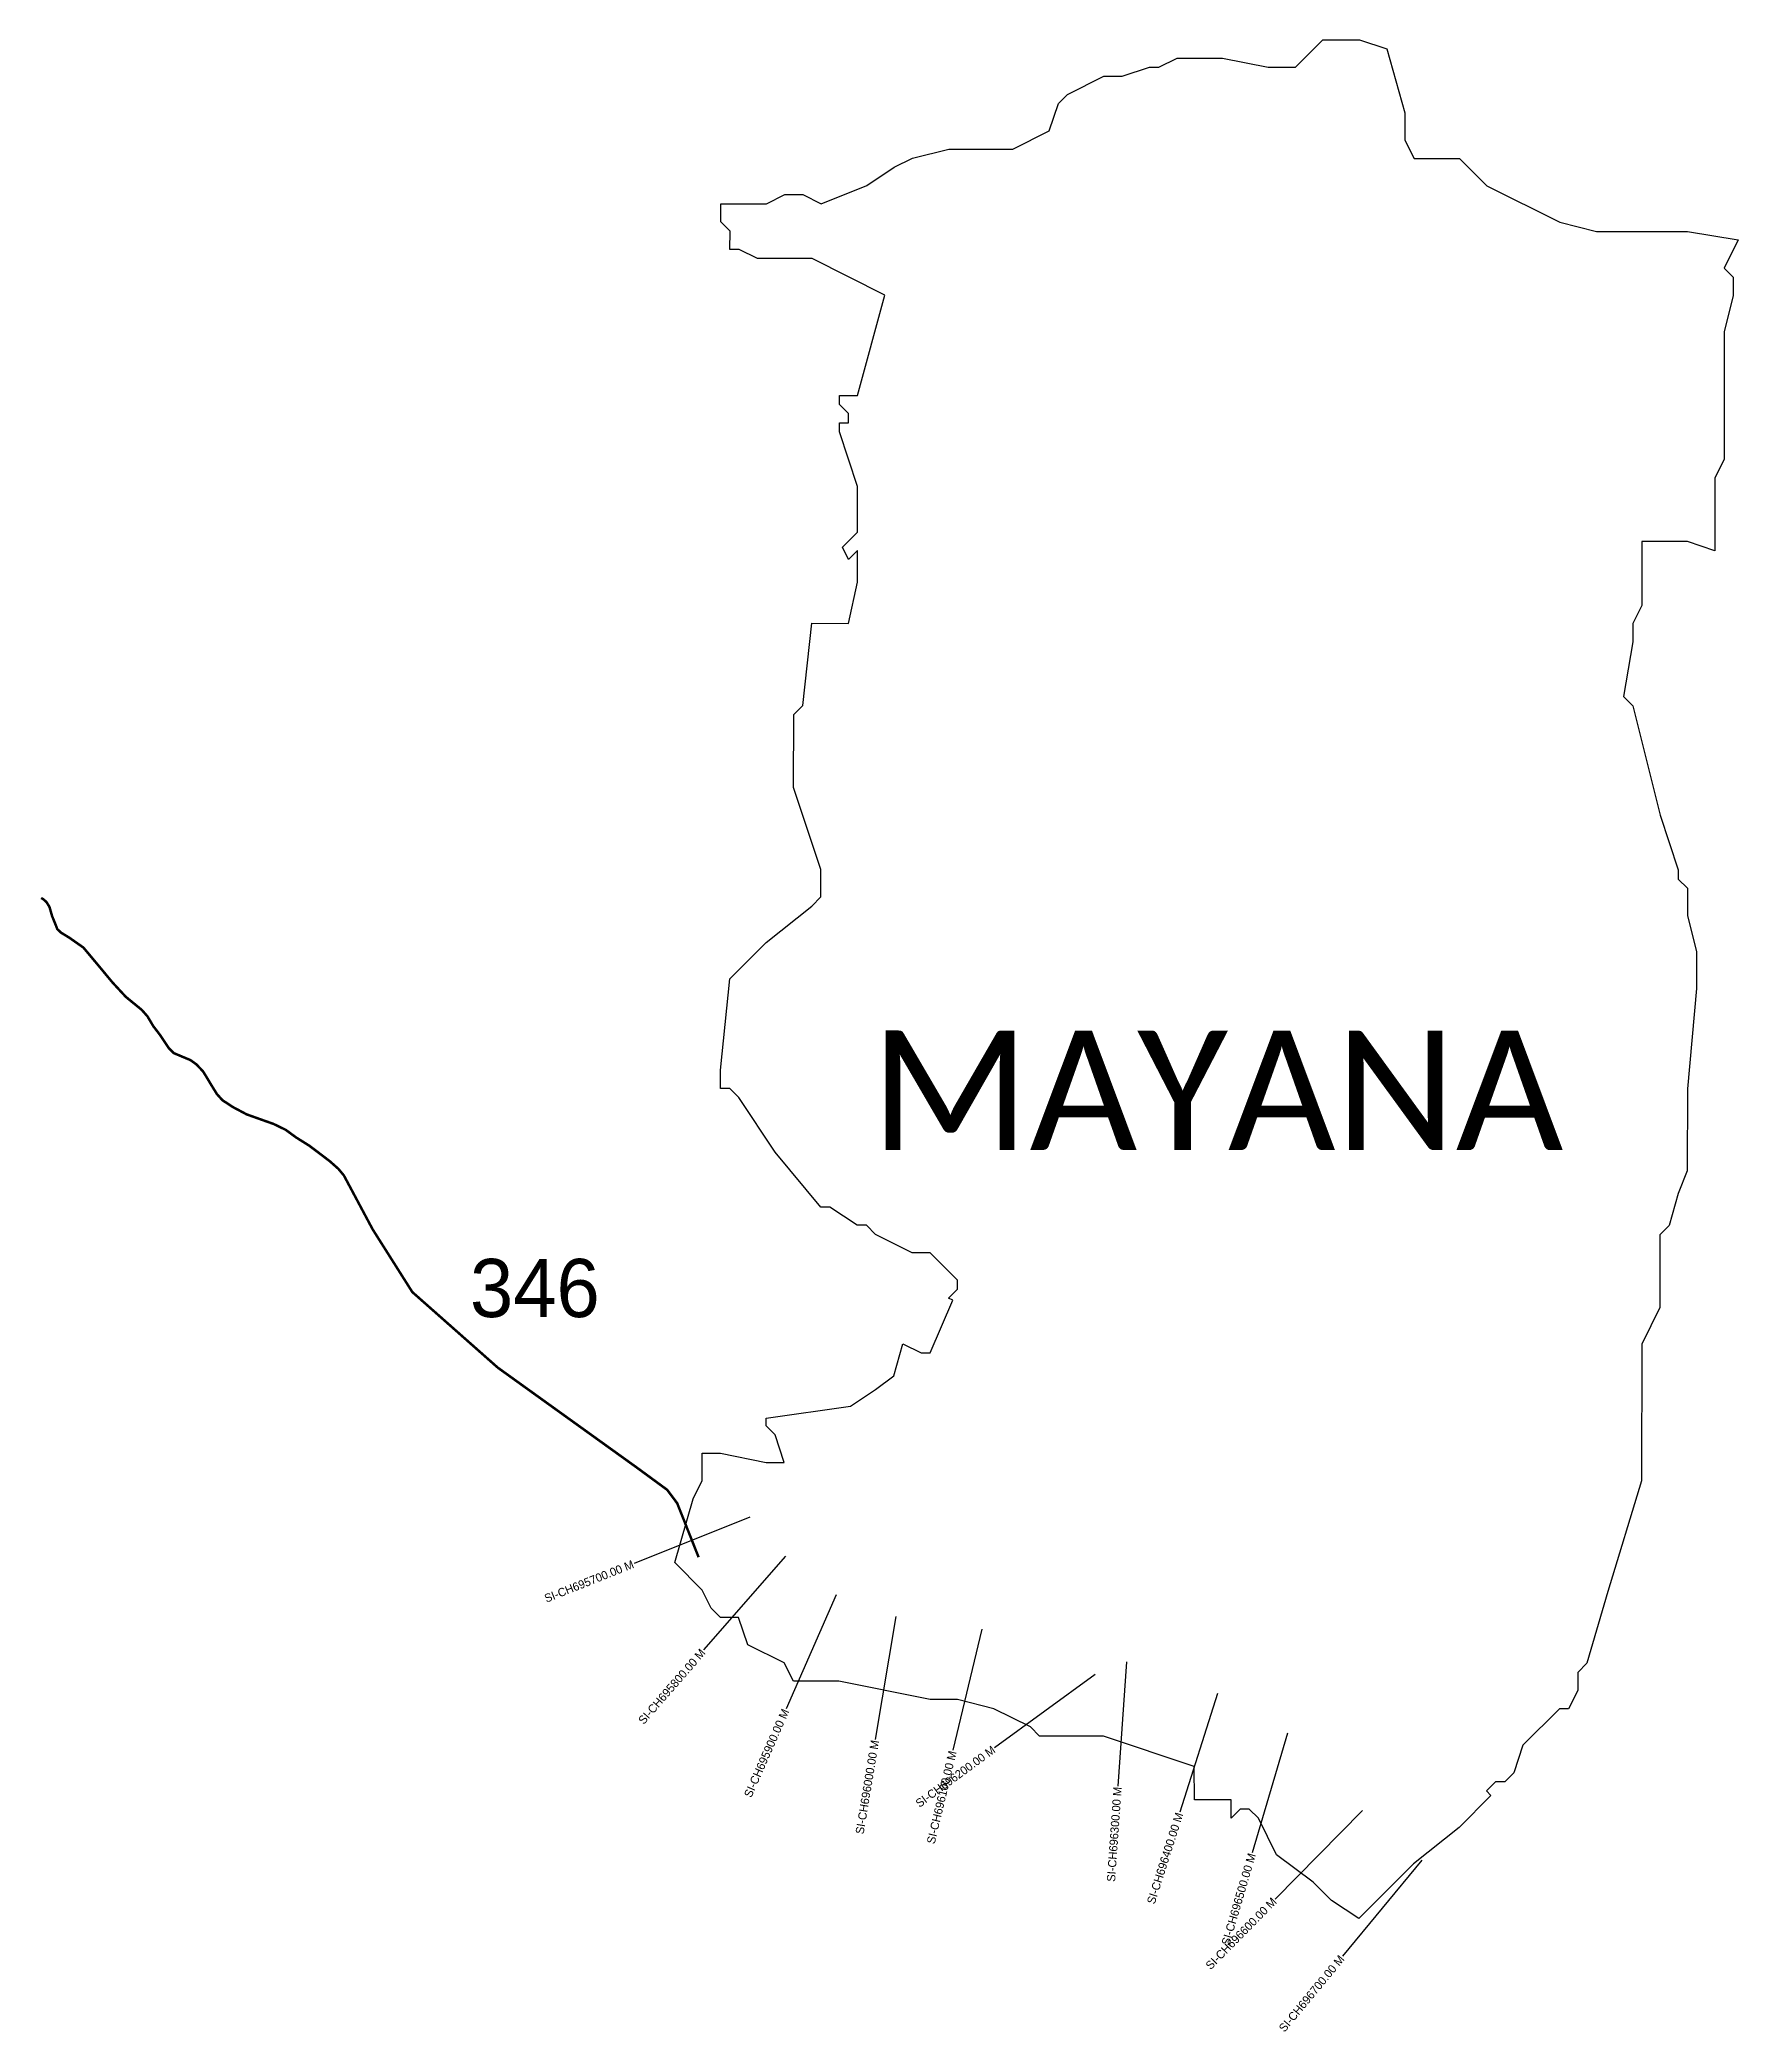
# Model space of a CAD drawing. Header units: metres. Extents: x 343840 to 345884, y 1761046 to 1763444.
import ezdxf
from ezdxf.enums import TextEntityAlignment as Align

# ---------------------------------------------------------------- set-up
doc = ezdxf.new("R2010")
doc.units = ezdxf.units.M
for name, color, linetype in [('CS', 134, 'Continuous'), ('CSMark', 6, 'Continuous'), ('NATURALLY PROTECTED', 3, 'Continuous'), ('VILLAGE NAME', 250, 'Continuous')]:
    doc.layers.add(name, color=color, linetype=linetype)

msp = doc.modelspace()

# ---------------------------------------------------------------- linework, layer by layer
at = {"color": 6}
msp.add_lwpolyline([(344660, 1763246.6), (344714.9, 1763246.6), (344736.8, 1763257.6), (344758.8, 1763257.6), (344780.7, 1763246.6), (344835.6, 1763268.5), (344868.6, 1763290.5), (344890.5, 1763301.4), (344934.4, 1763312.4), (345011.3, 1763312.4), (345055.2, 1763334.3), (345066.2, 1763367.2), (345077.2, 1763378.2), (345121.1, 1763400.1), (345143.1, 1763400.1), (345176, 1763411.1), (345187, 1763411.1), (345209, 1763422.1), (345263.8, 1763422), (345318.7, 1763411), (345351.6, 1763411), (345384.6, 1763444), (345428.5, 1763443.9), (345461.4, 1763433), (345483.4, 1763356.1), (345483.4, 1763323.2), (345494.3, 1763301.2), (345549.2, 1763301.2), (345582.1, 1763268.2), (345669.9, 1763224.3), (345713.8, 1763213.3), (345823.6, 1763213.2), (345884.4, 1763203.1), (345867.5, 1763169.3), (345878.5, 1763158.3), (345878.5, 1763136.4), (345867.5, 1763092.5), (345867.5, 1762938.8), (345856.5, 1762916.8), (345856.4, 1762830.6), (345856.4, 1762829), (345823.5, 1762840), (345768.6, 1762840), (345768.6, 1762763.2), (345757.6, 1762741.2), (345757.6, 1762719.3), (345746.6, 1762653.4), (345757.6, 1762642.4), (345790.4, 1762510.7), (345812.4, 1762444.8), (345812.4, 1762433.8), (345823.3, 1762422.8), (345823.3, 1762389.9), (345834.3, 1762346), (345834.3, 1762302.1), (345823.3, 1762181.3), (345823.2, 1762082.5), (345812.2, 1762055.1), (345801.2, 1762016.6), (345790.3, 1762005.7), (345790.2, 1761917.9), (345768.3, 1761873.9), (345768.2, 1761709.3), (345727.4, 1761576.1), (345702.3, 1761489.8), (345691.3, 1761478.8), (345691.3, 1761456.8), (345680.3, 1761434.9), (345669.3, 1761434.9), (345625.4, 1761391), (345614.4, 1761358), (345603.4, 1761347.1), (345592.4, 1761347.1), (345581.4, 1761336.1), (345586.9, 1761330.6), (345548.5, 1761292.2), (345493.6, 1761248.3), (345427.7, 1761182.4), (345394.8, 1761204.4), (345372.8, 1761226.4), (345328.9, 1761259.3), (345307, 1761303.2), (345296, 1761314.2), (345285, 1761314.3), (345274.1, 1761303.3), (345274.1, 1761325.2), (345230.1, 1761325.2), (345229.8, 1761365.6), (345120.4, 1761402.1), (345043.5, 1761402.2), (345032.6, 1761413.1), (344988.7, 1761435.1), (344944.8, 1761446.1), (344911.8, 1761446.1), (344802, 1761468.1), (344747.2, 1761468.1), (344736.2, 1761490.1), (344692.3, 1761512), (344681.3, 1761545), (344659.4, 1761545), (344648.4, 1761556), (344637.4, 1761577.9), (344604.5, 1761610.9), (344626.5, 1761687.7), (344637.5, 1761709.7), (344637.5, 1761742.6), (344659.4, 1761742.6), (344714.3, 1761731.6), (344736.3, 1761731.6), (344725.3, 1761764.6), (344714.3, 1761775.5), (344714.3, 1761784.9), (344816.1, 1761799.4), (344846.1, 1761819.4), (344868, 1761835.8), (344879.1, 1761874.3), (344901, 1761863.3), (344912, 1761863.3), (344939.2, 1761926.9), (344933.9, 1761929.1), (344944.9, 1761940.1), (344944.9, 1761951), (344912, 1761984), (344890.1, 1761984), (344846.1, 1762006), (344835.2, 1762017), (344824.2, 1762017), (344791.3, 1762039), (344780.3, 1762039), (344725.4, 1762104.9), (344681.5, 1762170.7), (344670.6, 1762181.7), (344659.6, 1762181.7), (344659.6, 1762203.7), (344670.6, 1762313.5), (344714.5, 1762357.4), (344769.5, 1762401.3), (344780.4, 1762412.2), (344780.4, 1762445.1), (344747.5, 1762544), (344747.6, 1762631.8), (344758.6, 1762642.8), (344769.6, 1762741.6), (344813.5, 1762741.5), (344824.5, 1762791), (344824.5, 1762829.4), (344813.5, 1762818.4), (344806.2, 1762833.1), (344824.5, 1762851.3), (344824.5, 1762906.2), (344802.6, 1762972.1), (344802.6, 1762983.1), (344813.6, 1762983.1), (344813.6, 1762994.1), (344802.6, 1763005), (344802.6, 1763016), (344824.6, 1763016), (344857.5, 1763136.8), (344769.7, 1763180.7), (344703.9, 1763180.7), (344681.9, 1763191.7), (344670.9, 1763191.7), (344671, 1763213.7), (344660, 1763224.7), (344660, 1763246.6)], dxfattribs=at)
at = {"layer": 'CS'}
for p, q in [((344694.8, 1761665.5), (344555.5, 1761610)), ((344737.6, 1761618.9), (344639.1, 1761505.8)), ((344798.7, 1761572.2), (344738.4, 1761434.9)), ((344870.4, 1761546.2), (344845.7, 1761398.2)), ((344974.1, 1761531), (344939.3, 1761385.1)), ((345110.5, 1761476.3), (344989.3, 1761387.8)), ((345148.1, 1761491.7), (345137.6, 1761342)), ((345257.8, 1761453.4), (345212.3, 1761310.5)), ((345341.8, 1761405.6), (345299.6, 1761261.7)), ((345432.3, 1761312.7), (345327, 1761205.9)), ((345503.7, 1761252.7), (345408.1, 1761137.1))]:
    msp.add_line(p, q, dxfattribs=at)
at = {"layer": 'NATURALLY PROTECTED', "const_width": 3, "flags": 128}
msp.add_lwpolyline([(343841.8, 1762411), (343844.4, 1762409.5), (343848.3, 1762406), (343851.9, 1762400.1), (343854.9, 1762389.5), (343859.5, 1762378.1), (343861.3, 1762373.5), (343865.5, 1762369.4), (343875.7, 1762363.2), (343892.7, 1762351.3), (343901.4, 1762340.9), (343915.6, 1762323.9), (343920.6, 1762317.8), (343927.8, 1762309.2), (343943.7, 1762292), (343962.9, 1762276.3), (343969.8, 1762268.5), (343976.8, 1762256.7), (343984.7, 1762246.4), (343995.4, 1762230.3), (344001.6, 1762224.2), (344011.8, 1762219.9), (344021.4, 1762215.9), (344028.7, 1762210.7), (344036.7, 1762202.2), (344041.7, 1762194.1), (344046.5, 1762186.1), (344053.4, 1762174.9), (344060.1, 1762167.5), (344072.8, 1762159.2), (344089.2, 1762150.5), (344109.1, 1762143.4), (344121.3, 1762139.1), (344136.2, 1762131.9), (344148.6, 1762122.8), (344164.7, 1762112.7), (344179.3, 1762101.7), (344189.5, 1762093.9), (344199.5, 1762085), (344206.2, 1762077), (344240.9, 1762012), (344288.6, 1761936.6), (344391.5, 1761845.6), (344448.4, 1761804.7), (344558.3, 1761725.7), (344595.4, 1761698.5), (344607.4, 1761682.4), (344616.3, 1761660), (344629.3, 1761627.2), (344633.2, 1761617.4)], dxfattribs=at)

# ---------------------------------------------------------------- texts
at = {"insert": (344358, 1761976.5), "char_height": 70, "attachment_point": 1}
msp.add_mtext_dynamic_manual_height_columns('346', width=95.172, gutter_width=1, heights=[0], dxfattribs=at)
at = {"layer": 'CSMark'}
for s, rotation, p in [('SI-CH695700.00 M', 21.7042, (344554.5, 1761609.6)), ('SI-CH695800.00 M', 48.9577, (344638.5, 1761505)), ('SI-CH695900.00 M', 66.2895, (344738, 1761434)), ('SI-CH696000.00 M', 80.541, (344845.6, 1761397.2)), ('SI-CH696200.00 M', 36.1444, (344988.5, 1761387.2)), ('SI-CH696100.00 M', 76.5709, (344939, 1761384.1)), ('SI-CH696300.00 M', 85.9871, (345137.5, 1761341)), ('SI-CH696400.00 M', 72.3277, (345212, 1761309.6)), ('SI-CH696500.00 M', 73.6715, (345299.3, 1761260.7)), ('SI-CH696600.00 M', 45.3944, (345326.3, 1761205.2)), ('SI-CH696700.00 M', 50.397, (345407.5, 1761136.3))]:
    msp.add_text(s, height=10, rotation=rotation, dxfattribs=at).set_placement(p, align=Align.MIDDLE_RIGHT)
at = {"layer": 'VILLAGE NAME', "insert": (344840.1, 1762251.5), "char_height": 143.7, "attachment_point": 1, "rotation": 359.9793}
msp.add_mtext_dynamic_manual_height_columns('{\\fCalibri|b0|i0|c0|p34;MAYANA}', width=1418, gutter_width=718.5, heights=[0], dxfattribs=at)

doc.saveas('drawing.dxf')
